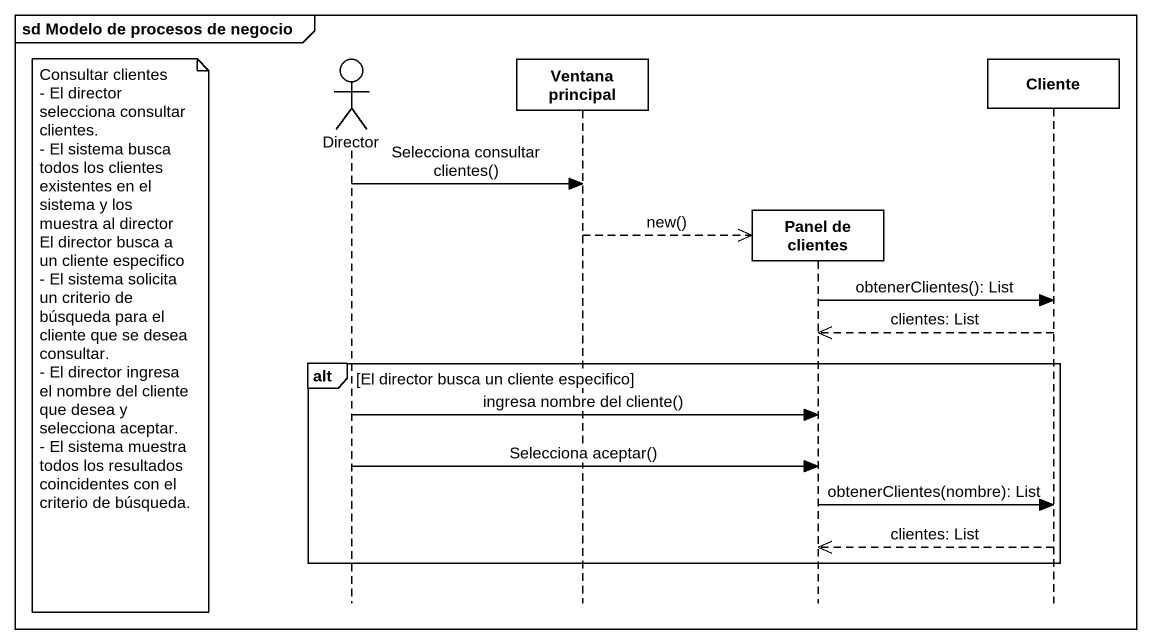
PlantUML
@startuml
mainframe sd Modelo de procesos de negocio
hide footbox
actor Director
participant "Ventana principal" as Ventana_principal
participant "Panel de clientes" as Panel_de_clientes
participant Cliente

Director -> Ventana_principal : Selecciona consultar clientes()
Ventana_principal -->> Panel_de_clientes ** : new()
Panel_de_clientes -> Cliente : obtenerClientes(): List
Cliente -->> Panel_de_clientes : clientes: List
note left of Director
  Consultar clientes
  - El director selecciona consultar clientes.
  - El sistema busca todos los clientes existentes en el sistema y los muestra al director
  El director busca a un cliente especifico
  - El sistema solicita un criterio de búsqueda para el cliente que se desea consultar.
  - El director ingresa el nombre del cliente que desea y selecciona aceptar.
  - El sistema muestra todos los resultados coincidentes con el criterio de búsqueda.
end note
alt El director busca un cliente especifico
  Director -> Panel_de_clientes : ingresa nombre del cliente()
  Director -> Panel_de_clientes : Selecciona aceptar()
  Panel_de_clientes -> Cliente : obtenerClientes(nombre): List
  Cliente -->> Panel_de_clientes : clientes: List
end
@enduml
